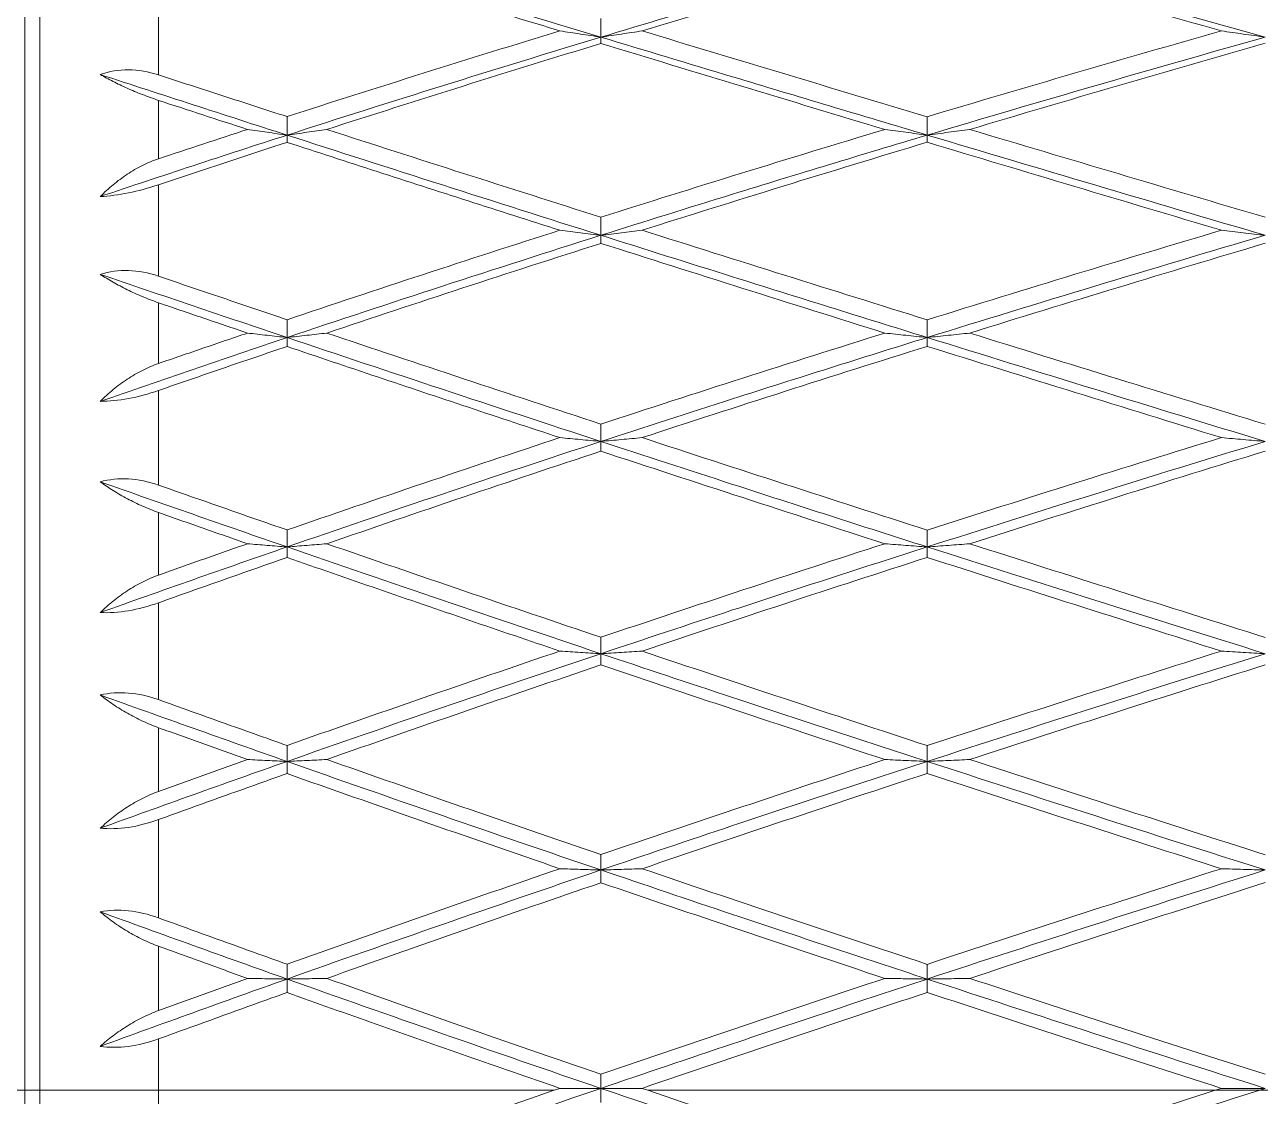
# Model space of a CAD drawing. Extents: x 4138 to 4928, y 0 to 579.
# Drawn here: x 4603.96 to 4613.19, y 201 to 209 of the extents above; entities that cross this region are included whole.
import ezdxf

# ---------------------------------------------------------------- set-up
doc = ezdxf.new("R2010")
doc.units = 0
doc.header["$LTSCALE"] = 10
doc.header["$MEASUREMENT"] = 0
doc.linetypes.add('CENTER', pattern=[2, 1.25, -0.25, 0.25, -0.25])
doc.layers.add('1', color=7, linetype='CONTINUOUS')
doc.layers.add('BODY', color=7, linetype='CONTINUOUS')

msp = doc.modelspace()

# ---------------------------------------------------------------- linework, layer by layer
at = {"layer": '1', "color": 7, "linetype": 'Continuous', "lineweight": 18}
for p, q in [((4603.9577, 201.0413), (4603.9577, 217.5024)), ((4604.0703, 201.0413), (4604.0703, 217.5024)), ((4603.9577, 184.5801), (4603.9577, 201.0413)), ((4604.0703, 184.5801), (4604.0703, 201.0413)), ((4607.9139, 201.0413), (4607.9569, 201.0561)), ((4608.571, 201.0561), (4608.6144, 201.0413)), ((4612.8541, 201.0413), (4612.9003, 201.0561))]:
    msp.add_line(p, q, dxfattribs=at)
at = {"layer": '1', "color": 7, "linetype": 'Continuous', "lineweight": 13}
for p, q in [((4604.9577, 209.2814), (4604.9577, 208.6283)), ((4604.9577, 207.8074), (4604.9577, 207.1242)), ((4604.9577, 206.2702), (4604.9577, 205.5633)), ((4604.9577, 204.6841), (4604.9577, 203.9601)), ((4604.9577, 203.064), (4604.9577, 202.3296)), ((4604.9577, 201.4251), (4604.9577, 201.0413)), ((4604.0703, 201.0413), (4603.9577, 201.0413)), ((4604.9577, 201.0413), (4604.0703, 201.0413)), ((4607.9139, 201.0413), (4604.9577, 201.0413)), ((4604.9577, 201.0413), (4604.9577, 200.6871)), ((4612.8541, 201.0413), (4608.6144, 201.0413))]:
    msp.add_line(p, q, dxfattribs=at)
at = {"layer": '1', "color": 7, "linetype": 'Continuous', "lineweight": 18}
for points in [[(4605.9179, 209.6237), (4606.6836, 209.3891), (4607.4657, 209.1512), (4608.2633, 208.9102)], [(4613.2269, 208.9101), (4612.3713, 209.1512), (4611.5292, 209.3891), (4610.7016, 209.6237)], [(4605.9179, 209.5831), (4606.1426, 209.5136), (4606.5932, 209.3746), (4607.273, 209.1658), (4607.7285, 209.0264), (4607.9569, 208.9567)], [(4610.7016, 209.5839), (4610.3461, 209.4821), (4609.6356, 209.2759), (4608.9257, 209.0641), (4608.571, 208.9567)], [(4612.9003, 208.9567), (4612.5311, 209.0617), (4611.7955, 209.2712), (4611.0653, 209.4798), (4610.7016, 209.5839)], [(4608.2633, 208.9102), (4608.2633, 208.9334), (4608.2633, 208.98), (4608.2633, 209.0266), (4608.2633, 209.0499)], [(4605.9179, 208.3163), (4606.2558, 208.4255), (4606.9335, 208.6413), (4607.6151, 208.8524), (4607.9569, 208.9567)], [(4607.9569, 208.9567), (4608.0077, 208.9489), (4608.1096, 208.9334), (4608.212, 208.9179), (4608.2633, 208.9102)], [(4608.571, 208.9567), (4608.5195, 208.9489), (4608.4168, 208.9333), (4608.3144, 208.9178), (4608.2633, 208.9102)], [(4610.7016, 208.3155), (4610.3466, 208.4218), (4609.6365, 208.6349), (4608.9262, 208.8492), (4608.571, 208.9567)], [(4610.7016, 208.3155), (4611.0678, 208.425), (4611.8005, 208.6414), (4612.5336, 208.8524), (4612.9003, 208.9567)], [(4612.9003, 208.9567), (4612.9545, 208.9489), (4613.0631, 208.9334), (4613.1722, 208.9179), (4613.2269, 208.9101)], [(4608.2633, 208.9102), (4607.4657, 208.6691), (4606.6836, 208.425), (4605.9179, 208.1782)], [(4608.2633, 208.8632), (4607.9193, 208.7583), (4607.2338, 208.5462), (4606.5535, 208.3297), (4606.2147, 208.2204)], [(4608.2633, 208.9102), (4608.2633, 208.9023), (4608.2633, 208.8867), (4608.2633, 208.8711), (4608.2633, 208.8632)], [(4608.2633, 208.8632), (4608.6166, 208.7556), (4609.3235, 208.5408), (4610.0309, 208.327), (4610.3848, 208.2204)], [(4613.2269, 208.9101), (4612.3713, 208.6691), (4611.5292, 208.425), (4610.7016, 208.1782)], [(4613.2269, 208.8639), (4612.8595, 208.7594), (4612.1241, 208.5477), (4611.3879, 208.3305), (4611.0196, 208.2204)], [(4604.9577, 208.6283), (4604.8819, 208.6531), (4604.7311, 208.6783), (4604.5889, 208.6547), (4604.5217, 208.6311)], [(4604.5217, 208.6311), (4604.9808, 208.4812), (4605.4462, 208.3302), (4605.9179, 208.1782)], [(4605.9179, 208.3163), (4605.7574, 208.3682), (4605.4369, 208.4722), (4605.1173, 208.5763), (4604.9577, 208.6283)], [(4604.9577, 208.4377), (4605.0678, 208.4016), (4605.2887, 208.3293), (4605.5109, 208.2567), (4605.6224, 208.2204)], [(4605.9179, 208.1782), (4605.9179, 208.2012), (4605.9179, 208.2472), (4605.9179, 208.2933), (4605.9179, 208.3163)], [(4610.7016, 208.1782), (4610.7016, 208.2011), (4610.7016, 208.2468), (4610.7016, 208.2926), (4610.7016, 208.3155)], [(4604.9577, 208.0017), (4605.0682, 208.0384), (4605.2896, 208.1116), (4605.5114, 208.1842), (4605.6224, 208.2204)], [(4605.6224, 208.2204), (4605.6714, 208.2133), (4605.7696, 208.1992), (4605.8684, 208.1852), (4605.9179, 208.1782)], [(4606.2147, 208.2204), (4606.1651, 208.2133), (4606.066, 208.1992), (4605.9672, 208.1851), (4605.9179, 208.1782)], [(4608.2633, 207.5648), (4607.9204, 207.6737), (4607.236, 207.8917), (4606.5546, 208.1107), (4606.2147, 208.2204)], [(4608.2633, 207.5648), (4608.6093, 207.6745), (4609.3089, 207.8935), (4610.0236, 208.1116), (4610.3848, 208.2204)], [(4610.3848, 208.2204), (4610.4373, 208.2133), (4610.5426, 208.1992), (4610.6485, 208.1852), (4610.7016, 208.1782)], [(4611.0196, 208.2204), (4610.9664, 208.2133), (4610.8602, 208.1992), (4610.7544, 208.1851), (4610.7016, 208.1782)], [(4613.2269, 207.5642), (4612.8618, 207.6722), (4612.1288, 207.8895), (4611.3902, 208.1096), (4611.0196, 208.2204)], [(4605.9179, 208.1782), (4605.4462, 208.0261), (4604.9808, 207.873), (4604.5217, 207.7189)], [(4605.9179, 208.1242), (4605.7573, 208.0719), (4605.4367, 207.9669), (4605.1172, 207.8607), (4604.9577, 207.8074)], [(4605.9179, 208.1782), (4605.9179, 208.1692), (4605.9179, 208.1512), (4605.9179, 208.1332), (4605.9179, 208.1242)], [(4605.9179, 208.1782), (4606.6836, 207.9313), (4607.4657, 207.6816), (4608.2633, 207.4295)], [(4605.9179, 208.1242), (4606.1413, 208.0516), (4606.5903, 207.9061), (4607.2702, 207.687), (4607.7273, 207.5406), (4607.9569, 207.4673)], [(4610.7016, 208.125), (4610.3388, 208.0158), (4609.6208, 207.7969), (4608.9183, 207.5773), (4608.571, 207.4673)], [(4610.7016, 208.1782), (4610.7016, 208.1693), (4610.7016, 208.1516), (4610.7016, 208.1339), (4610.7016, 208.125)], [(4610.7016, 208.1782), (4611.5292, 207.9313), (4612.3713, 207.6816), (4613.2269, 207.4295)], [(4610.7016, 208.125), (4611.0708, 208.014), (4611.8065, 207.7933), (4612.5366, 207.5755), (4612.9003, 207.4673)], [(4604.9577, 207.8074), (4604.881, 207.7817), (4604.7292, 207.7408), (4604.588, 207.7224), (4604.5217, 207.7189)], [(4608.2633, 207.4295), (4608.2633, 207.4521), (4608.2633, 207.4972), (4608.2633, 207.5423), (4608.2633, 207.5648)], [(4605.9179, 206.799), (4606.2528, 206.9117), (4606.9274, 207.1357), (4607.6121, 207.3572), (4607.9569, 207.4673)], [(4607.9569, 207.4673), (4608.0077, 207.461), (4608.1096, 207.4483), (4608.212, 207.4358), (4608.2633, 207.4295)], [(4608.571, 207.4673), (4608.5195, 207.461), (4608.4168, 207.4483), (4608.3144, 207.4358), (4608.2633, 207.4295)], [(4610.7016, 206.7982), (4610.3461, 206.909), (4609.6354, 207.1312), (4608.9256, 207.355), (4608.571, 207.4673)], [(4610.7016, 206.7982), (4611.0712, 206.9133), (4611.8073, 207.1397), (4612.537, 207.3592), (4612.9003, 207.4673)], [(4612.9003, 207.4673), (4612.9545, 207.461), (4613.0631, 207.4483), (4613.1722, 207.4358), (4613.2269, 207.4295)], [(4608.2633, 207.4295), (4607.4657, 207.1774), (4606.6836, 206.9227), (4605.9179, 206.6659)], [(4608.2633, 207.4295), (4608.2633, 207.4195), (4608.2633, 207.3996), (4608.2633, 207.3796), (4608.2633, 207.3695)], [(4613.2269, 207.4295), (4612.3713, 207.1774), (4611.5292, 206.9227), (4610.7016, 206.6659)], [(4608.2633, 207.3695), (4607.9166, 207.259), (4607.2284, 207.0366), (4606.5509, 206.8121), (4606.2147, 206.6992)], [(4608.2633, 207.3695), (4608.6165, 207.257), (4609.3232, 207.0328), (4610.0308, 206.8102), (4610.3848, 206.6992)], [(4613.2269, 207.3702), (4612.862, 207.2617), (4612.1291, 207.0415), (4611.3904, 206.8145), (4611.0196, 206.6992)], [(4604.9577, 207.1242), (4604.8819, 207.15), (4604.7311, 207.1783), (4604.5889, 207.1591), (4604.5217, 207.1379)], [(4604.5217, 207.1379), (4604.9808, 206.9815), (4605.4462, 206.8241), (4605.9179, 206.6659)], [(4604.9577, 207.1242), (4605.1171, 207.0699), (4605.4365, 206.9615), (4605.7572, 206.8531), (4605.9179, 206.799)], [(4605.6224, 206.6992), (4605.5112, 206.7369), (4605.2893, 206.8122), (4605.0681, 206.8877), (4604.9577, 206.9254)], [(4605.9179, 206.6659), (4605.9179, 206.6881), (4605.9179, 206.7325), (4605.9179, 206.7768), (4605.9179, 206.799)], [(4610.7016, 206.6659), (4610.7016, 206.688), (4610.7016, 206.732), (4610.7016, 206.7761), (4610.7016, 206.7982)], [(4605.9179, 206.6659), (4605.4462, 206.5077), (4604.9808, 206.3487), (4604.5217, 206.1889)], [(4604.9577, 206.4719), (4605.0679, 206.5099), (4605.2889, 206.5858), (4605.511, 206.6615), (4605.6224, 206.6992)], [(4605.6224, 206.6992), (4605.6714, 206.6936), (4605.7696, 206.6825), (4605.8684, 206.6714), (4605.9179, 206.6659)], [(4606.2147, 206.6992), (4606.1651, 206.6936), (4606.066, 206.6825), (4605.9672, 206.6714), (4605.9179, 206.6659)], [(4605.9179, 206.6659), (4605.9179, 206.6548), (4605.9179, 206.6326), (4605.9179, 206.6103), (4605.9179, 206.5992)], [(4605.9179, 206.6659), (4606.6836, 206.4091), (4607.4657, 206.1501), (4608.2633, 205.8892)], [(4606.2147, 206.6992), (4606.5539, 206.5853), (4607.2346, 206.3581), (4607.9197, 206.1317), (4608.2633, 206.0188)], [(4608.2633, 206.0188), (4608.6169, 206.1349), (4609.324, 206.3642), (4610.0312, 206.5884), (4610.3848, 206.6992)], [(4610.3848, 206.6992), (4610.4373, 206.6936), (4610.5426, 206.6825), (4610.6485, 206.6714), (4610.7016, 206.6659)], [(4611.0196, 206.6992), (4610.9664, 206.6936), (4610.8602, 206.6825), (4610.7544, 206.6714), (4610.7016, 206.6659)], [(4610.7016, 206.6659), (4610.7016, 206.6549), (4610.7016, 206.633), (4610.7016, 206.611), (4610.7016, 206.6)], [(4610.7016, 206.6659), (4611.5292, 206.4091), (4612.3713, 206.1501), (4613.2269, 205.8892)], [(4613.2269, 206.0181), (4612.8598, 206.1306), (4612.1247, 206.3565), (4611.3882, 206.5846), (4611.0196, 206.6992)], [(4605.9179, 206.5992), (4605.7566, 206.5446), (4605.4353, 206.4352), (4605.1165, 206.3253), (4604.9577, 206.2702)], [(4607.9569, 205.9179), (4607.7287, 205.9933), (4607.2733, 206.1443), (4606.5935, 206.3715), (4606.1427, 206.5232), (4605.9179, 206.5992)], [(4610.7016, 206.6), (4610.3461, 206.4888), (4609.6356, 206.2639), (4608.9257, 206.0341), (4608.571, 205.9179)], [(4610.7016, 206.6), (4611.0726, 206.484), (4611.8101, 206.2543), (4612.5384, 206.0293), (4612.9003, 205.9179)], [(4604.9577, 206.2702), (4604.881, 206.2436), (4604.7292, 206.203), (4604.588, 206.1892), (4604.5217, 206.1889)], [(4608.2633, 205.8892), (4608.2633, 205.9108), (4608.2633, 205.954), (4608.2633, 205.9972), (4608.2633, 206.0188)], [(4605.9179, 205.2279), (4606.2551, 205.3448), (4606.9321, 205.5765), (4607.6144, 205.8047), (4607.9569, 205.9179)], [(4607.9569, 205.9179), (4608.0077, 205.9131), (4608.1096, 205.9035), (4608.212, 205.8939), (4608.2633, 205.8892)], [(4608.571, 205.9179), (4608.5195, 205.913), (4608.4168, 205.9034), (4608.3144, 205.8939), (4608.2633, 205.8892)], [(4608.571, 205.9179), (4608.9258, 205.8016), (4609.6357, 205.5703), (4610.3462, 205.3411), (4610.7016, 205.2271)], [(4610.7016, 205.2271), (4611.0748, 205.3468), (4611.8145, 205.5814), (4612.5407, 205.8072), (4612.9003, 205.9179)], [(4612.9003, 205.9179), (4612.9545, 205.9131), (4613.0631, 205.9035), (4613.1722, 205.8939), (4613.2269, 205.8892)], [(4608.2633, 205.8892), (4607.4657, 205.6283), (4606.6836, 205.3655), (4605.9179, 205.1011)], [(4608.2633, 205.8167), (4607.9192, 205.7032), (4607.2337, 205.4745), (4606.5535, 205.2422), (4606.2147, 205.1251)], [(4608.2633, 205.8892), (4608.2633, 205.8771), (4608.2633, 205.853), (4608.2633, 205.8288), (4608.2633, 205.8167)], [(4610.3848, 205.1251), (4610.0306, 205.2394), (4609.3229, 205.4689), (4608.6163, 205.7004), (4608.2633, 205.8167)], [(4613.2269, 205.8892), (4612.3713, 205.6283), (4611.5292, 205.3655), (4610.7016, 205.1011)], [(4613.2269, 205.8174), (4612.8654, 205.7063), (4612.1359, 205.4799), (4611.3937, 205.2449), (4611.0196, 205.1251)], [(4604.5217, 205.5878), (4604.5889, 205.6062), (4604.7311, 205.6209), (4604.8819, 205.5899), (4604.9577, 205.5633)], [(4604.5217, 205.5878), (4604.9808, 205.4262), (4605.4462, 205.264), (4605.9179, 205.1011)], [(4604.9577, 205.5633), (4605.1175, 205.5071), (4605.4373, 205.395), (4605.7576, 205.2835), (4605.9179, 205.2279)], [(4605.6224, 205.1251), (4605.5115, 205.1638), (4605.2898, 205.2414), (4605.0683, 205.3192), (4604.9577, 205.3582)], [(4605.9179, 205.1011), (4605.9179, 205.1222), (4605.9179, 205.1645), (4605.9179, 205.2068), (4605.9179, 205.2279)], [(4610.7016, 205.1011), (4610.7016, 205.1221), (4610.7016, 205.1641), (4610.7016, 205.2061), (4610.7016, 205.2271)], [(4605.9179, 205.1011), (4605.4462, 204.9383), (4604.9808, 204.7748), (4604.5217, 204.6109)], [(4604.9577, 204.8913), (4605.0682, 204.9305), (4605.2895, 205.0087), (4605.5113, 205.0864), (4605.6224, 205.1251)], [(4605.6224, 205.1251), (4605.6714, 205.1211), (4605.7696, 205.1131), (4605.8684, 205.1051), (4605.9179, 205.1011)], [(4605.9179, 205.1011), (4605.9672, 205.1051), (4606.066, 205.1131), (4606.1651, 205.1211), (4606.2147, 205.1251)], [(4605.9179, 205.0222), (4605.9179, 205.0354), (4605.9179, 205.0617), (4605.9179, 205.088), (4605.9179, 205.1011)], [(4605.9179, 205.1011), (4606.6836, 204.8367), (4607.4657, 204.5708), (4608.2633, 204.3036)], [(4606.2147, 205.1251), (4606.5553, 205.0074), (4607.2374, 204.7733), (4607.9211, 204.5416), (4608.2633, 204.4263)], [(4608.2633, 204.4263), (4608.6174, 204.5454), (4609.325, 204.7809), (4610.0317, 205.0112), (4610.3848, 205.1251)], [(4610.3848, 205.1251), (4610.4373, 205.1211), (4610.5426, 205.1131), (4610.6485, 205.1051), (4610.7016, 205.1011)], [(4611.0196, 205.1251), (4610.9664, 205.1211), (4610.8602, 205.1131), (4610.7544, 205.1051), (4610.7016, 205.1011)], [(4610.7016, 205.1011), (4610.7016, 205.0881), (4610.7016, 205.0621), (4610.7016, 205.0361), (4610.7016, 205.0231)], [(4610.7016, 205.1011), (4611.5292, 204.8367), (4612.3713, 204.5708), (4613.2269, 204.3036)], [(4611.0196, 205.1251), (4611.3896, 205.0067), (4612.1276, 204.7717), (4612.8612, 204.5404), (4613.2269, 204.4256)], [(4605.9179, 205.0222), (4605.7574, 204.9663), (4605.4368, 204.8541), (4605.1172, 204.7409), (4604.9577, 204.6841)], [(4607.9569, 204.3229), (4607.7298, 204.3998), (4607.276, 204.554), (4606.5963, 204.7871), (4606.1439, 204.9437), (4605.9179, 205.0222)], [(4610.7016, 205.0231), (4610.3466, 204.9088), (4609.6365, 204.6779), (4608.9262, 204.4421), (4608.571, 204.3229)], [(4612.9003, 204.3229), (4612.536, 204.4378), (4611.8052, 204.6693), (4611.0701, 204.9045), (4610.7016, 205.0231)], [(4604.9577, 204.6841), (4604.881, 204.6568), (4604.7292, 204.617), (4604.588, 204.6079), (4604.5217, 204.6109)], [(4608.2633, 204.3036), (4608.2633, 204.324), (4608.2633, 204.3649), (4608.2633, 204.4058), (4608.2633, 204.4263)], [(4605.9179, 203.6177), (4606.2519, 203.7358), (4606.9257, 203.9713), (4607.6112, 204.2059), (4607.9569, 204.3229)], [(4608.2633, 204.3036), (4607.4657, 204.0363), (4606.6836, 203.7678), (4605.9179, 203.4984)], [(4607.9569, 204.3229), (4608.0077, 204.3196), (4608.1096, 204.3132), (4608.212, 204.3068), (4608.2633, 204.3036)], [(4608.2633, 204.3036), (4608.3144, 204.3068), (4608.4168, 204.3132), (4608.5195, 204.3196), (4608.571, 204.3229)], [(4608.2633, 204.2193), (4608.2633, 204.2334), (4608.2633, 204.2615), (4608.2633, 204.2895), (4608.2633, 204.3036)], [(4608.571, 204.3229), (4608.9257, 204.2038), (4609.6356, 203.9672), (4610.3462, 203.7332), (4610.7016, 203.6168)], [(4610.7016, 203.6168), (4611.0694, 203.7371), (4611.8037, 203.975), (4612.5352, 204.2078), (4612.9003, 204.3229)], [(4613.2269, 204.3036), (4612.3713, 204.0363), (4611.5292, 203.7678), (4610.7016, 203.4984)], [(4612.9003, 204.3229), (4612.9545, 204.3196), (4613.0631, 204.3132), (4613.1722, 204.3068), (4613.2269, 204.3036)], [(4608.2633, 204.2193), (4607.9164, 204.1022), (4607.228, 203.8673), (4606.5506, 203.6313), (4606.2147, 203.5129)], [(4610.3848, 203.5129), (4610.0308, 203.6293), (4609.3233, 203.8634), (4608.6165, 204.1002), (4608.2633, 204.2193)], [(4613.2269, 204.22), (4612.8587, 204.1042), (4612.1226, 203.8705), (4611.3871, 203.6328), (4611.0196, 203.5129)], [(4604.5217, 203.9952), (4604.5889, 204.0108), (4604.7311, 204.0207), (4604.8819, 203.9873), (4604.9577, 203.9601)], [(4604.5217, 203.9952), (4604.9808, 203.83), (4605.4462, 203.6644), (4605.9179, 203.4984)], [(4604.9577, 203.9601), (4605.115, 203.9036), (4605.4324, 203.79), (4605.7552, 203.6753), (4605.9179, 203.6177)], [(4605.6224, 203.5129), (4605.5103, 203.5528), (4605.2875, 203.6323), (4605.0672, 203.7113), (4604.9577, 203.7506)], [(4605.9179, 203.4984), (4605.9179, 203.5183), (4605.9179, 203.5581), (4605.9179, 203.5978), (4605.9179, 203.6177)], [(4610.7016, 203.4984), (4610.7016, 203.5181), (4610.7016, 203.5576), (4610.7016, 203.5971), (4610.7016, 203.6168)], [(4605.9179, 203.4984), (4605.4462, 203.3324), (4604.9808, 203.1661), (4604.5217, 202.9995)], [(4604.9577, 203.2748), (4605.0679, 203.3145), (4605.2889, 203.394), (4605.511, 203.4733), (4605.6224, 203.5129)], [(4605.6224, 203.5129), (4605.6714, 203.5105), (4605.7696, 203.5056), (4605.8684, 203.5008), (4605.9179, 203.4984)], [(4605.9179, 203.4984), (4605.9672, 203.5008), (4606.066, 203.5056), (4606.1651, 203.5105), (4606.2147, 203.5129)], [(4605.9179, 203.4081), (4605.9179, 203.4231), (4605.9179, 203.4532), (4605.9179, 203.4833), (4605.9179, 203.4984)], [(4605.9179, 203.4984), (4606.6836, 203.2289), (4607.4657, 202.9585), (4608.2633, 202.6875)], [(4606.2147, 203.5129), (4606.5453, 203.3965), (4607.2173, 203.1615), (4607.911, 202.9226), (4608.2633, 202.8022)], [(4608.2633, 202.8022), (4608.6165, 202.9228), (4609.3233, 203.1618), (4610.0308, 203.3966), (4610.3848, 203.5129)], [(4610.3848, 203.5129), (4610.4373, 203.5105), (4610.5426, 203.5056), (4610.6485, 203.5008), (4610.7016, 203.4984)], [(4610.7016, 203.4984), (4610.7544, 203.5008), (4610.8602, 203.5056), (4610.9664, 203.5105), (4611.0196, 203.5129)], [(4610.7016, 203.4089), (4610.7016, 203.4239), (4610.7016, 203.4537), (4610.7016, 203.4835), (4610.7016, 203.4984)], [(4610.7016, 203.4984), (4611.5292, 203.2289), (4612.3713, 202.9585), (4613.2269, 202.6875)], [(4611.0196, 203.5129), (4611.3875, 203.3929), (4612.1234, 203.1544), (4612.8591, 202.9186), (4613.2269, 202.8015)], [(4605.9179, 203.4081), (4605.7569, 203.351), (4605.4358, 203.2365), (4605.1167, 203.1216), (4604.9577, 203.064)], [(4607.9569, 202.6972), (4607.6063, 202.8176), (4606.9159, 203.0565), (4606.247, 203.2915), (4605.9179, 203.4081)], [(4610.7016, 203.4089), (4610.3459, 203.2923), (4609.6351, 203.0571), (4608.9255, 202.8179), (4608.571, 202.6972)], [(4612.9003, 202.6972), (4612.5338, 202.8144), (4611.8009, 203.0502), (4611.068, 203.2889), (4610.7016, 203.4089)], [(4604.9577, 203.064), (4604.881, 203.0363), (4604.7292, 202.9976), (4604.588, 202.9933), (4604.5217, 202.9995)], [(4608.2633, 202.6875), (4608.2633, 202.7066), (4608.2633, 202.7448), (4608.2633, 202.783), (4608.2633, 202.8022)], [(4605.9179, 201.9835), (4606.2562, 202.1042), (4606.9344, 202.3439), (4607.6156, 202.58), (4607.9569, 202.6972)], [(4608.2633, 202.6875), (4607.4657, 202.4164), (4606.6836, 202.1447), (4605.9179, 201.8727)], [(4607.9569, 202.6972), (4608.0077, 202.6956), (4608.1096, 202.6923), (4608.212, 202.6891), (4608.2633, 202.6875)], [(4608.2633, 202.6875), (4608.3144, 202.6891), (4608.4168, 202.6923), (4608.5195, 202.6956), (4608.571, 202.6972)], [(4608.2633, 202.5922), (4608.2633, 202.6081), (4608.2633, 202.6399), (4608.2633, 202.6716), (4608.2633, 202.6875)], [(4608.571, 202.6972), (4608.9158, 202.5798), (4609.6158, 202.3433), (4610.3362, 202.1034), (4610.7016, 201.9826)], [(4610.7016, 201.9826), (4611.0658, 202.1029), (4611.7965, 202.3423), (4612.5316, 202.5793), (4612.9003, 202.6972)], [(4613.2269, 202.6875), (4612.3713, 202.4164), (4611.5292, 202.1447), (4610.7016, 201.8727)], [(4612.9003, 202.6972), (4612.9545, 202.6956), (4613.0631, 202.6923), (4613.1722, 202.6891), (4613.2269, 202.6875)], [(4608.2633, 202.5922), (4607.9215, 202.4753), (4607.2383, 202.2392), (4606.5558, 201.9989), (4606.2147, 201.8776)], [(4610.3848, 201.8776), (4610.021, 201.9984), (4609.3038, 202.2383), (4608.6068, 202.4748), (4608.2633, 202.5922)], [(4613.2269, 202.5929), (4612.8571, 202.475), (4612.1194, 202.2378), (4611.3855, 201.9982), (4611.0196, 201.8776)], [(4604.5217, 202.3749), (4604.5889, 202.3876), (4604.7311, 202.3927), (4604.8819, 202.3572), (4604.9577, 202.3296)], [(4604.5217, 202.3749), (4604.9808, 202.2077), (4605.4462, 202.0403), (4605.9179, 201.8727)], [(4604.9577, 202.3296), (4605.1153, 202.2723), (4605.433, 202.1573), (4605.7555, 202.0415), (4605.9179, 201.9835)], [(4605.6224, 201.8776), (4605.5104, 201.9178), (4605.2877, 201.998), (4605.0673, 202.0779), (4604.9577, 202.1178)], [(4605.9179, 201.8727), (4605.9179, 201.8912), (4605.9179, 201.9281), (4605.9179, 201.965), (4605.9179, 201.9835)], [(4610.7016, 201.8727), (4610.7016, 201.891), (4610.7016, 201.9276), (4610.7016, 201.9643), (4610.7016, 201.9826)], [(4605.9179, 201.8727), (4605.4462, 201.7052), (4604.9808, 201.5375), (4604.5217, 201.3698)], [(4604.9577, 201.6374), (4605.0683, 201.6776), (4605.2897, 201.7579), (4605.5114, 201.8378), (4605.6224, 201.8776)], [(4605.6224, 201.8776), (4605.6714, 201.8768), (4605.7696, 201.8752), (4605.8684, 201.8735), (4605.9179, 201.8727)], [(4605.9179, 201.8727), (4605.9672, 201.8735), (4606.066, 201.8752), (4606.1651, 201.8768), (4606.2147, 201.8776)], [(4605.9179, 201.7718), (4605.9179, 201.7886), (4605.9179, 201.8223), (4605.9179, 201.8559), (4605.9179, 201.8727)], [(4605.9179, 201.8727), (4606.6836, 201.6007), (4607.4657, 201.3284), (4608.2633, 201.056)], [(4606.2147, 201.8776), (4606.5464, 201.7597), (4607.2194, 201.5224), (4607.9121, 201.2823), (4608.2633, 201.1616)], [(4608.2633, 201.1616), (4608.6153, 201.2824), (4609.3208, 201.5225), (4610.0296, 201.7597), (4610.3848, 201.8776)], [(4610.3848, 201.8776), (4610.4373, 201.8768), (4610.5426, 201.8752), (4610.6485, 201.8735), (4610.7016, 201.8727)], [(4611.0196, 201.8776), (4610.9664, 201.8768), (4610.8602, 201.8752), (4610.7544, 201.8735), (4610.7016, 201.8727)], [(4610.7016, 201.8727), (4610.7016, 201.8561), (4610.7016, 201.8227), (4610.7016, 201.7894), (4610.7016, 201.7727)], [(4610.7016, 201.8727), (4611.5292, 201.6007), (4612.3713, 201.3284), (4613.2269, 201.056)], [(4611.0196, 201.8776), (4611.3778, 201.7597), (4612.1039, 201.5222), (4612.8494, 201.2818), (4613.2269, 201.1609)], [(4605.9179, 201.7718), (4605.7578, 201.7145), (4605.4376, 201.5994), (4605.1176, 201.4834), (4604.9577, 201.4251)], [(4607.9569, 201.0561), (4607.7239, 201.1365), (4607.2621, 201.2967), (4606.5825, 201.5353), (4606.138, 201.6932), (4605.9179, 201.7718)], [(4610.7016, 201.7727), (4610.345, 201.6547), (4609.6333, 201.4173), (4608.9246, 201.177), (4608.571, 201.0561)], [(4612.9003, 201.0561), (4612.5242, 201.177), (4611.7817, 201.4173), (4611.0584, 201.6547), (4610.7016, 201.7727)], [(4604.9577, 201.4251), (4604.881, 201.3971), (4604.7292, 201.3599), (4604.588, 201.3604), (4604.5217, 201.3698)], [(4608.2633, 201.056), (4608.2633, 201.0736), (4608.2633, 201.1088), (4608.2633, 201.144), (4608.2633, 201.1616)], [(4608.2633, 201.056), (4607.4657, 200.7837), (4606.6836, 200.5113), (4605.9179, 200.2393)], [(4605.9179, 200.3404), (4606.2413, 200.4559), (4606.8973, 200.6883), (4607.5719, 200.9232), (4607.9139, 201.0413)], [(4607.9569, 201.0561), (4608.0077, 201.0561), (4608.1096, 201.0561), (4608.212, 201.056), (4608.2633, 201.056)], [(4608.571, 201.0561), (4608.5195, 201.0561), (4608.4168, 201.0561), (4608.3144, 201.056), (4608.2633, 201.056)], [(4608.2633, 201.056), (4608.2633, 201.0385), (4608.2633, 201.0033), (4608.2633, 200.9682), (4608.2633, 200.9506)], [(4608.6144, 201.0413), (4608.9603, 200.9231), (4609.654, 200.6879), (4610.3518, 200.4552), (4610.7016, 200.3395)], [(4613.2269, 201.056), (4612.3713, 200.7837), (4611.5292, 200.5113), (4610.7016, 200.2393)], [(4610.7016, 200.3395), (4611.0511, 200.4551), (4611.7595, 200.6876), (4612.4862, 200.923), (4612.8541, 201.0413)], [(4612.9003, 201.0561), (4612.9545, 201.0561), (4613.0631, 201.0561), (4613.1722, 201.056), (4613.2269, 201.056)]]:
    msp.add_open_spline(points, degree=3, dxfattribs=at)
for points, knots in [([(4610.7016, 209.6237), (4610.2118, 209.4849), (4609.3928, 209.2483), (4608.5889, 209.0085), (4608.2633, 208.9102)], [0, 0, 0, 0, 0.591814, 1, 1, 1, 1]), ([(4608.2633, 208.9102), (4608.5889, 208.8118), (4609.3928, 208.5695), (4610.2118, 208.3243), (4610.7016, 208.1782)], [0, 0, 0, 0, 0.408186, 1, 1, 1, 1]), ([(4604.5217, 208.6311), (4604.5527, 208.6135), (4604.5849, 208.5961), (4604.652, 208.5619), (4604.6869, 208.5451), (4604.7415, 208.5206), (4604.7601, 208.5125), (4604.7981, 208.4965), (4604.8174, 208.4887), (4604.876, 208.4658), (4604.9162, 208.4513), (4604.9577, 208.4377)], [0, 0, 0, 0, 0.25, 0.25, 0.5, 0.5, 0.625, 0.625, 0.75, 0.75, 1, 1, 1, 1]), ([(4610.7016, 208.1782), (4610.2118, 208.0321), (4609.3928, 207.7836), (4608.5889, 207.5324), (4608.2633, 207.4295)], [0, 0, 0, 0, 0.591814, 1, 1, 1, 1]), ([(4604.5217, 207.7189), (4604.5527, 207.7499), (4604.5849, 207.7794), (4604.652, 207.8351), (4604.6869, 207.8612), (4604.7415, 207.8975), (4604.7601, 207.9091), (4604.7981, 207.9313), (4604.8174, 207.9417), (4604.876, 207.971), (4604.9162, 207.9879), (4604.9577, 208.0017)], [0, 0, 0, 0, 0.25, 0.25, 0.5, 0.5, 0.625, 0.625, 0.75, 0.75, 1, 1, 1, 1]), ([(4608.2633, 207.4295), (4608.5889, 207.3266), (4609.3928, 207.0734), (4610.2118, 206.8179), (4610.7016, 206.6659)], [0, 0, 0, 0, 0.408186, 1, 1, 1, 1]), ([(4604.5217, 207.1379), (4604.5527, 207.1179), (4604.5849, 207.0982), (4604.652, 207.06), (4604.6869, 207.0414), (4604.7415, 207.0143), (4604.7601, 207.0055), (4604.7981, 206.9881), (4604.8174, 206.9796), (4604.876, 206.955), (4604.9162, 206.9396), (4604.9577, 206.9254)], [0, 0, 0, 0, 0.25, 0.25, 0.5, 0.5, 0.625, 0.625, 0.75, 0.75, 1, 1, 1, 1]), ([(4610.7016, 206.6659), (4610.2118, 206.5139), (4609.3928, 206.2558), (4608.5889, 205.9957), (4608.2633, 205.8892)], [0, 0, 0, 0, 0.591814, 1, 1, 1, 1]), ([(4604.5217, 206.1889), (4604.5527, 206.2195), (4604.5849, 206.2487), (4604.652, 206.3039), (4604.6869, 206.3299), (4604.7415, 206.3662), (4604.7601, 206.3778), (4604.7981, 206.4), (4604.8174, 206.4106), (4604.876, 206.4403), (4604.9162, 206.4575), (4604.9577, 206.4719)], [0, 0, 0, 0, 0.25, 0.25, 0.5, 0.5, 0.625, 0.625, 0.75, 0.75, 1, 1, 1, 1]), ([(4608.2633, 205.8892), (4608.5889, 205.7827), (4609.3928, 205.521), (4610.2118, 205.2576), (4610.7016, 205.1011)], [0, 0, 0, 0, 0.408186, 1, 1, 1, 1]), ([(4604.9577, 205.3582), (4604.9162, 205.3728), (4604.8762, 205.3889), (4604.7985, 205.4234), (4604.7609, 205.4419), (4604.7061, 205.4713), (4604.688, 205.4813), (4604.6528, 205.5017), (4604.6356, 205.5121), (4604.585, 205.5438), (4604.5527, 205.5655), (4604.5217, 205.5878)], [0, 0, 0, 0, 0.25, 0.25, 0.5, 0.5, 0.625, 0.625, 0.75, 0.75, 1, 1, 1, 1]), ([(4610.7016, 205.1011), (4610.2118, 204.9447), (4609.3928, 204.6794), (4608.5889, 204.4127), (4608.2633, 204.3036)], [0, 0, 0, 0, 0.591814, 1, 1, 1, 1]), ([(4604.5217, 204.6109), (4604.5527, 204.6407), (4604.5849, 204.6693), (4604.652, 204.7235), (4604.6869, 204.7491), (4604.7415, 204.7851), (4604.7601, 204.7966), (4604.7981, 204.8188), (4604.8174, 204.8293), (4604.876, 204.8591), (4604.9162, 204.8766), (4604.9577, 204.8913)], [0, 0, 0, 0, 0.25, 0.25, 0.5, 0.5, 0.625, 0.625, 0.75, 0.75, 1, 1, 1, 1]), ([(4608.2633, 204.3036), (4608.5889, 204.1945), (4609.3928, 203.9268), (4610.2118, 203.6579), (4610.7016, 203.4984)], [0, 0, 0, 0, 0.408186, 1, 1, 1, 1]), ([(4604.9577, 203.7506), (4604.9162, 203.7655), (4604.8762, 203.7822), (4604.7985, 203.8184), (4604.7609, 203.838), (4604.7061, 203.8693), (4604.688, 203.88), (4604.6528, 203.902), (4604.6356, 203.9131), (4604.585, 203.9473), (4604.5527, 203.9709), (4604.5217, 203.9952)], [0, 0, 0, 0, 0.25, 0.25, 0.5, 0.5, 0.625, 0.625, 0.75, 0.75, 1, 1, 1, 1]), ([(4610.7016, 203.4984), (4610.2118, 203.3389), (4609.3928, 203.0689), (4608.5889, 202.7981), (4608.2633, 202.6875)], [0, 0, 0, 0, 0.591814, 1, 1, 1, 1]), ([(4604.5217, 202.9995), (4604.5527, 203.0283), (4604.5849, 203.056), (4604.652, 203.1087), (4604.6869, 203.1338), (4604.7415, 203.169), (4604.7601, 203.1804), (4604.7981, 203.2022), (4604.8174, 203.2127), (4604.876, 203.2423), (4604.9162, 203.2598), (4604.9577, 203.2748)], [0, 0, 0, 0, 0.25, 0.25, 0.5, 0.5, 0.625, 0.625, 0.75, 0.75, 1, 1, 1, 1]), ([(4608.2633, 202.6875), (4608.5889, 202.5768), (4609.3928, 202.3055), (4610.2118, 202.0337), (4610.7016, 201.8727)], [0, 0, 0, 0, 0.408186, 1, 1, 1, 1]), ([(4604.9577, 202.1178), (4604.9162, 202.1328), (4604.8762, 202.1499), (4604.7985, 202.1875), (4604.7609, 202.2079), (4604.7061, 202.2409), (4604.688, 202.2522), (4604.6528, 202.2754), (4604.6356, 202.2873), (4604.585, 202.3237), (4604.5527, 202.3489), (4604.5217, 202.3749)], [0, 0, 0, 0, 0.25, 0.25, 0.5, 0.5, 0.625, 0.625, 0.75, 0.75, 1, 1, 1, 1]), ([(4610.7016, 201.8727), (4610.2118, 201.7117), (4609.3928, 201.4395), (4608.5889, 201.1672), (4608.2633, 201.056)], [0, 0, 0, 0, 0.591814, 1, 1, 1, 1]), ([(4604.5217, 201.3698), (4604.5527, 201.3974), (4604.5849, 201.4239), (4604.652, 201.4747), (4604.6869, 201.4988), (4604.7415, 201.5331), (4604.7601, 201.5441), (4604.7981, 201.5655), (4604.8174, 201.5757), (4604.876, 201.6048), (4604.9162, 201.6223), (4604.9577, 201.6374)], [0, 0, 0, 0, 0.25, 0.25, 0.5, 0.5, 0.625, 0.625, 0.75, 0.75, 1, 1, 1, 1]), ([(4608.2633, 201.056), (4608.5889, 200.9448), (4609.3928, 200.6725), (4610.2118, 200.4003), (4610.7016, 200.2393)], [0, 0, 0, 0, 0.408186, 1, 1, 1, 1])]:
    msp.add_open_spline(points, degree=3, knots=knots, dxfattribs=at)
at = {"layer": '1', "color": 7, "linetype": 'Continuous', "lineweight": 13}
for points, weights in [([(4604.9577, 208.4377), (4604.9577, 208.2211), (4604.9577, 208.0017)], [1, 0.999899928637, 1]), ([(4604.9577, 206.9254), (4604.9577, 206.6998), (4604.9577, 206.4719)], [1, 0.999899928637, 1]), ([(4604.9577, 205.3582), (4604.9577, 205.1256), (4604.9577, 204.8913)], [1, 0.999899928636, 1]), ([(4604.9577, 203.7506), (4604.9577, 203.5132), (4604.9577, 203.2748)], [1, 0.999899928637, 1]), ([(4604.9577, 202.1178), (4604.9577, 201.8777), (4604.9577, 201.6374)], [1, 0.999899928638, 1])]:
    msp.add_rational_spline(points, weights, degree=2, dxfattribs=at)
at = {"layer": 'BODY', "color": 1, "linetype": 'CENTER', "lineweight": 5}
msp.add_line((4741.1805, 201.0413), (4594.9753, 201.0413), dxfattribs=at)

doc.saveas('drawing.dxf')
